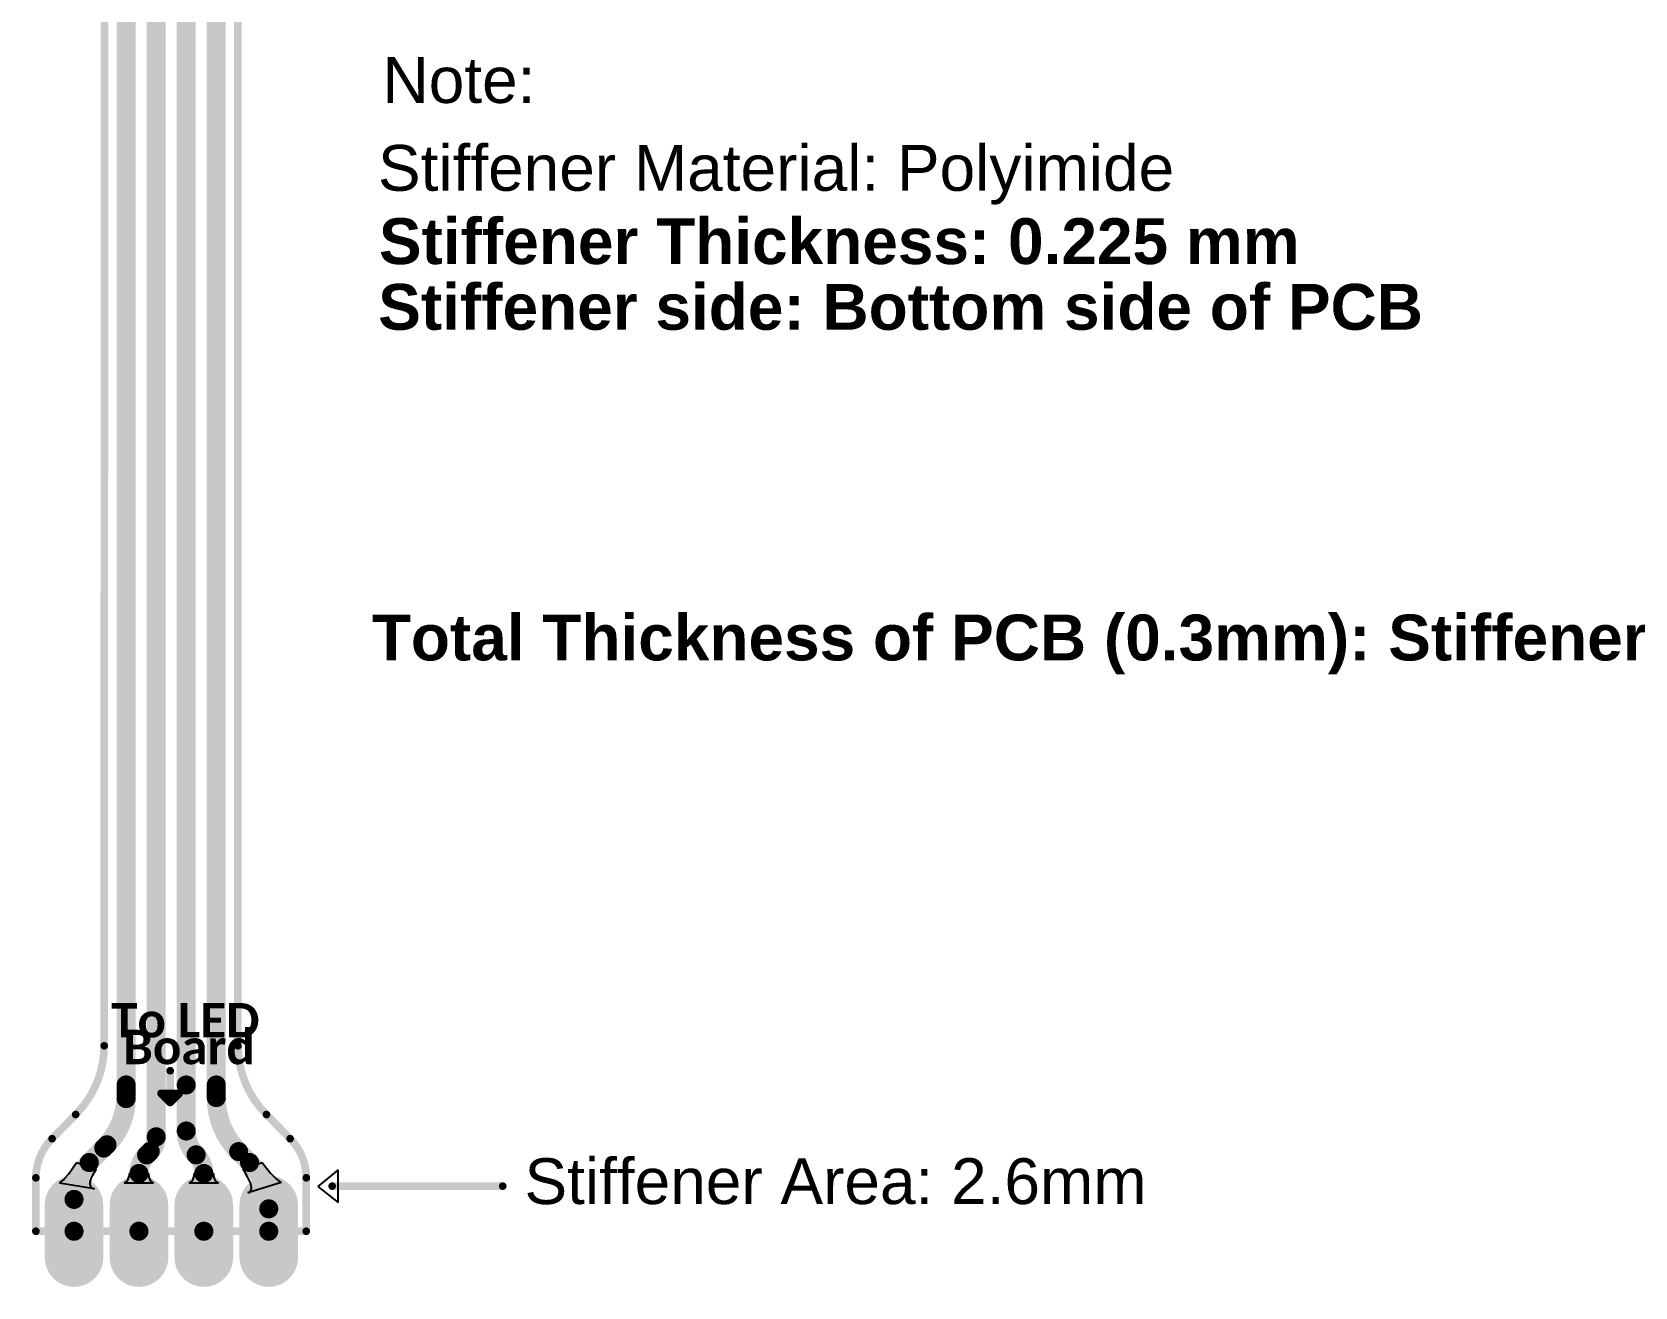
# Model space of a CAD drawing. Header units: inches. Extents: x -1 to 224, y -2 to 82.
# Drawn here: x -0.1 to 53.2, y -1.9 to 39.9 of the extents above; entities that cross this region are included whole.
import ezdxf

# ---------------------------------------------------------------- set-up
doc = ezdxf.new("R2010")
doc.units = ezdxf.units.IN
for name, color, linetype in [('Board Outline', 216, 'Continuous'), ('Bottom Layer', 5, 'Continuous'), ('Bottom Solder', 6, 'Continuous'), ('Drill Drawing', 1, 'Continuous'), ('Fabrication info', 76, 'Continuous'), ('Multi-Layer', 9, 'Continuous'), ('Pad Holes', 156, 'Continuous'), ('Top Layer', 1, 'Continuous'), ('Top Overlay', 2, 'Continuous'), ('Top Solder', 216, 'Continuous')]:
    doc.layers.add(name, color=color, linetype=linetype)
doc.styles.add('Arial', font='', dxfattribs={"height": 0.2})
doc.styles.add('Arial_Bold', font='', dxfattribs={"height": 0.2})
doc.styles.add('Calibri_Bold', font='', dxfattribs={"height": 0.2})
doc.styles.get('Arial').set_extended_font_data('Arial')
doc.styles.get('Arial_Bold').set_extended_font_data('Arial', bold=True)
doc.styles.get('Calibri_Bold').set_extended_font_data('Calibri', bold=True)

# ---------------------------------------------------------------- blocks, each defined once
blk = doc.blocks.new('0_5___T____P___1')
at = {"layer": 'Bottom Layer'}
h = blk.add_hatch(color=5, dxfattribs=at)
edge = h.paths.add_edge_path()
edge.add_arc((-0.8750007900000001, 0), 0.87499952, 90, 270)
edge.add_line((-0.8750007900000002, -0.87499952), (0.87500079, -0.87499952))
edge.add_arc((0.8750007900000001, 0), 0.87499952, 270, 450)
edge.add_line((0.8750007900000001, 0.87499952), (-0.8750007900000001, 0.87499952))
at = {"layer": 'Bottom Solder'}
h = blk.add_hatch(color=6, dxfattribs=at)
edge = h.paths.add_edge_path()
edge.add_arc((-0.8750007900000001, 0), 0.9765995199999999, 90, 270)
edge.add_line((-0.8750007900000003, -0.9765995199999999), (0.8750007899999999, -0.9765995199999999))
edge.add_arc((0.8750007900000001, 0), 0.9765995199999999, 270, 450)
edge.add_line((0.8750007900000002, 0.9765995199999999), (-0.87500079, 0.9765995199999999))
at = {"layer": 'Multi-Layer'}
h = blk.add_hatch(color=9, dxfattribs=at)
edge = h.paths.add_edge_path()
edge.add_arc((-0.8750007900000001, 0), 0.87499952, 90, 270)
edge.add_line((-0.8750007900000002, -0.87499952), (0.87500079, -0.87499952))
edge.add_arc((0.8750007900000001, 0), 0.87499952, 270, 450)
edge.add_line((0.8750007900000001, 0.87499952), (-0.8750007900000001, 0.87499952))
at = {"layer": 'Pad Holes'}
h = blk.add_hatch(color=7, dxfattribs=at)
edge = h.paths.add_edge_path()
edge.add_arc((0, 0), 0.5999987999999999, 0, 360)
at = {"layer": 'Top Layer'}
h = blk.add_hatch(color=1, dxfattribs=at)
edge = h.paths.add_edge_path()
edge.add_arc((-0.8750007900000001, 0), 0.87499952, 90, 270)
edge.add_line((-0.8750007900000002, -0.87499952), (0.87500079, -0.87499952))
edge.add_arc((0.8750007900000001, 0), 0.87499952, 270, 450)
edge.add_line((0.8750007900000001, 0.87499952), (-0.8750007900000001, 0.87499952))
at = {"layer": 'Top Solder'}
h = blk.add_hatch(color=216, dxfattribs=at)
edge = h.paths.add_edge_path()
edge.add_arc((-0.8750007900000001, 0), 0.9765995199999999, 90, 270)
edge.add_line((-0.8750007900000003, -0.9765995199999999), (0.8750007899999999, -0.9765995199999999))
edge.add_arc((0.8750007900000001, 0), 0.9765995199999999, 270, 450)
edge.add_line((0.8750007900000002, 0.9765995199999999), (-0.87500079, 0.9765995199999999))
blk = doc.blocks.new('0_5___T____P___2')
at = {"layer": 'Bottom Layer'}
h = blk.add_hatch(color=5, dxfattribs=at)
edge = h.paths.add_edge_path()
edge.add_arc((-0.8750007900000001, 0), 0.87499952, 90, 270)
edge.add_line((-0.8750007900000002, -0.87499952), (0.87500079, -0.87499952))
edge.add_arc((0.8750007900000001, 0), 0.87499952, 270, 450)
edge.add_line((0.8750007900000001, 0.87499952), (-0.8750007900000001, 0.87499952))
at = {"layer": 'Bottom Solder'}
h = blk.add_hatch(color=6, dxfattribs=at)
edge = h.paths.add_edge_path()
edge.add_arc((-0.8750007900000001, 0), 0.9765995199999999, 90, 270)
edge.add_line((-0.8750007900000003, -0.9765995199999999), (0.8750007899999999, -0.9765995199999999))
edge.add_arc((0.8750007900000001, 0), 0.9765995199999999, 270, 450)
edge.add_line((0.8750007900000002, 0.9765995199999999), (-0.87500079, 0.9765995199999999))
at = {"layer": 'Multi-Layer'}
h = blk.add_hatch(color=9, dxfattribs=at)
edge = h.paths.add_edge_path()
edge.add_arc((-0.8750007900000001, 0), 0.87499952, 90, 270)
edge.add_line((-0.8750007900000002, -0.87499952), (0.87500079, -0.87499952))
edge.add_arc((0.8750007900000001, 0), 0.87499952, 270, 450)
edge.add_line((0.8750007900000001, 0.87499952), (-0.8750007900000001, 0.87499952))
at = {"layer": 'Pad Holes'}
h = blk.add_hatch(color=7, dxfattribs=at)
edge = h.paths.add_edge_path()
edge.add_arc((0, 0), 0.5999987999999999, 0, 360)
at = {"layer": 'Top Layer'}
h = blk.add_hatch(color=1, dxfattribs=at)
edge = h.paths.add_edge_path()
edge.add_arc((-0.8750007900000001, 0), 0.87499952, 90, 270)
edge.add_line((-0.8750007900000002, -0.87499952), (0.87500079, -0.87499952))
edge.add_arc((0.8750007900000001, 0), 0.87499952, 270, 450)
edge.add_line((0.8750007900000001, 0.87499952), (-0.8750007900000001, 0.87499952))
at = {"layer": 'Top Solder'}
h = blk.add_hatch(color=216, dxfattribs=at)
edge = h.paths.add_edge_path()
edge.add_arc((-0.8750007900000001, 0), 0.9765995199999999, 90, 270)
edge.add_line((-0.8750007900000003, -0.9765995199999999), (0.8750007899999999, -0.9765995199999999))
edge.add_arc((0.8750007900000001, 0), 0.9765995199999999, 270, 450)
edge.add_line((0.8750007900000002, 0.9765995199999999), (-0.87500079, 0.9765995199999999))
blk = doc.blocks.new('0_5___T____P___3')
at = {"layer": 'Bottom Layer'}
h = blk.add_hatch(color=5, dxfattribs=at)
edge = h.paths.add_edge_path()
edge.add_arc((-0.8750007900000001, 0), 0.87499952, 90, 270)
edge.add_line((-0.8750007900000002, -0.87499952), (0.87500079, -0.87499952))
edge.add_arc((0.8750007900000001, 0), 0.87499952, 270, 450)
edge.add_line((0.8750007900000001, 0.87499952), (-0.8750007900000001, 0.87499952))
at = {"layer": 'Bottom Solder'}
h = blk.add_hatch(color=6, dxfattribs=at)
edge = h.paths.add_edge_path()
edge.add_arc((-0.8750007900000001, 0), 0.9765995199999999, 90, 270)
edge.add_line((-0.8750007900000003, -0.9765995199999999), (0.8750007899999999, -0.9765995199999999))
edge.add_arc((0.8750007900000001, 0), 0.9765995199999999, 270, 450)
edge.add_line((0.8750007900000002, 0.9765995199999999), (-0.87500079, 0.9765995199999999))
at = {"layer": 'Multi-Layer'}
h = blk.add_hatch(color=9, dxfattribs=at)
edge = h.paths.add_edge_path()
edge.add_arc((-0.8750007900000001, 0), 0.87499952, 90, 270)
edge.add_line((-0.8750007900000002, -0.87499952), (0.87500079, -0.87499952))
edge.add_arc((0.8750007900000001, 0), 0.87499952, 270, 450)
edge.add_line((0.8750007900000001, 0.87499952), (-0.8750007900000001, 0.87499952))
at = {"layer": 'Pad Holes'}
h = blk.add_hatch(color=7, dxfattribs=at)
edge = h.paths.add_edge_path()
edge.add_arc((0, 0), 0.5999987999999999, 0, 360)
at = {"layer": 'Top Layer'}
h = blk.add_hatch(color=1, dxfattribs=at)
edge = h.paths.add_edge_path()
edge.add_arc((-0.8750007900000001, 0), 0.87499952, 90, 270)
edge.add_line((-0.8750007900000002, -0.87499952), (0.87500079, -0.87499952))
edge.add_arc((0.8750007900000001, 0), 0.87499952, 270, 450)
edge.add_line((0.8750007900000001, 0.87499952), (-0.8750007900000001, 0.87499952))
at = {"layer": 'Top Solder'}
h = blk.add_hatch(color=216, dxfattribs=at)
edge = h.paths.add_edge_path()
edge.add_arc((-0.8750007900000001, 0), 0.9765995199999999, 90, 270)
edge.add_line((-0.8750007900000003, -0.9765995199999999), (0.8750007899999999, -0.9765995199999999))
edge.add_arc((0.8750007900000001, 0), 0.9765995199999999, 270, 450)
edge.add_line((0.8750007900000002, 0.9765995199999999), (-0.87500079, 0.9765995199999999))
blk = doc.blocks.new('0_5___T____P___4')
at = {"layer": 'Bottom Layer'}
h = blk.add_hatch(color=5, dxfattribs=at)
edge = h.paths.add_edge_path()
edge.add_arc((-0.8750007900000001, 0), 0.87499952, 90, 270)
edge.add_line((-0.8750007900000002, -0.87499952), (0.87500079, -0.87499952))
edge.add_arc((0.8750007900000001, 0), 0.87499952, 270, 450)
edge.add_line((0.8750007900000001, 0.87499952), (-0.8750007900000001, 0.87499952))
at = {"layer": 'Bottom Solder'}
h = blk.add_hatch(color=6, dxfattribs=at)
edge = h.paths.add_edge_path()
edge.add_arc((-0.8750007900000001, 0), 0.9765995199999999, 90, 270)
edge.add_line((-0.8750007900000003, -0.9765995199999999), (0.8750007899999999, -0.9765995199999999))
edge.add_arc((0.8750007900000001, 0), 0.9765995199999999, 270, 450)
edge.add_line((0.8750007900000002, 0.9765995199999999), (-0.87500079, 0.9765995199999999))
at = {"layer": 'Multi-Layer'}
h = blk.add_hatch(color=9, dxfattribs=at)
edge = h.paths.add_edge_path()
edge.add_arc((-0.8750007900000001, 0), 0.87499952, 90, 270)
edge.add_line((-0.8750007900000002, -0.87499952), (0.87500079, -0.87499952))
edge.add_arc((0.8750007900000001, 0), 0.87499952, 270, 450)
edge.add_line((0.8750007900000001, 0.87499952), (-0.8750007900000001, 0.87499952))
at = {"layer": 'Pad Holes'}
h = blk.add_hatch(color=7, dxfattribs=at)
edge = h.paths.add_edge_path()
edge.add_arc((0, 0), 0.5999987999999999, 0, 360)
at = {"layer": 'Top Layer'}
h = blk.add_hatch(color=1, dxfattribs=at)
edge = h.paths.add_edge_path()
edge.add_arc((-0.8750007900000001, 0), 0.87499952, 90, 270)
edge.add_line((-0.8750007900000002, -0.87499952), (0.87500079, -0.87499952))
edge.add_arc((0.8750007900000001, 0), 0.87499952, 270, 450)
edge.add_line((0.8750007900000001, 0.87499952), (-0.8750007900000001, 0.87499952))
at = {"layer": 'Top Solder'}
h = blk.add_hatch(color=216, dxfattribs=at)
edge = h.paths.add_edge_path()
edge.add_arc((-0.8750007900000001, 0), 0.9765995199999999, 90, 270)
edge.add_line((-0.8750007900000003, -0.9765995199999999), (0.8750007899999999, -0.9765995199999999))
edge.add_arc((0.8750007900000001, 0), 0.9765995199999999, 270, 450)
edge.add_line((0.8750007900000002, 0.9765995199999999), (-0.87500079, 0.9765995199999999))

msp = doc.modelspace()

# ---------------------------------------------------------------- linework, layer by layer
at = {"layer": 'Board Outline', "const_width": 0.254}
for points in [[(2.27333048, 6.1700664), (2.28888036, 56.64406502)], [(6.72162232, 6.1700664), (6.72162994, 56.68006697999999)], [(0.53881528, 3.07881528), (1.32588, 3.8827202)], [(7.674119779999999, 3.8827202), (8.4611845, 3.07881528)], [(0, 0), (0, 1.778)], [(8.99999978, 0), (8.99999978, 1.778)], [(0, 0), (8.99999978, 0)]]:
    msp.add_lwpolyline(points, dxfattribs=at)
for points in [[(2.27333048, 6.1700664, -0.198912367379658), (1.32588, 3.8827202)], [(7.674119779999999, 3.8827202, -0.198912367379658), (6.726669299999999, 6.1700664)], [(0, 1.778, -0.198912367379658), (0.53881528, 3.07881528)], [(8.4611845, 3.07881528, -0.198912367379658), (8.99999978, 1.778)]]:
    msp.add_lwpolyline(points, format="xyb", dxfattribs=at)
at = {"layer": 'Board Outline', "const_width": 0.127}
for points in [[(2.20983048, 6.1700664, 1), (2.33683048, 6.1700664, 1)], [(2.20983048, 6.1700664, 1), (2.33683048, 6.1700664, 1)], [(6.658122319999999, 6.1700664, 1), (6.785122319999999, 6.1700664, 1)], [(6.6631693, 6.1700664, 1), (6.7901693, 6.1700664, 1)], [(1.26238, 3.8827202, 1), (1.38938, 3.8827202, 1)], [(1.26238, 3.8827202, 1), (1.38938, 3.8827202, 1)], [(7.61061978, 3.8827202, 1), (7.737619779999999, 3.8827202, 1)], [(7.61061978, 3.8827202, 1), (7.737619779999999, 3.8827202, 1)], [(0.47531528, 3.07881528, 1), (0.60231528, 3.07881528, 1)], [(0.47531528, 3.07881528, 1), (0.60231528, 3.07881528, 1)], [(8.3976845, 3.07881528, 1), (8.5246845, 3.07881528, 1)], [(8.3976845, 3.07881528, 1), (8.5246845, 3.07881528, 1)], [(-0.0635, 1.778, 1), (0.0635, 1.778, 1)], [(-0.0635, 1.778, 1), (0.0635, 1.778, 1)], [(8.93649978, 1.778, 1), (9.063499779999999, 1.778, 1)], [(8.93649978, 1.778, 1), (9.063499779999999, 1.778, 1)], [(-0.0635, 0, 1), (0.0635, 0, 1)], [(-0.0635, 0, 1), (0.0635, 0, 1)], [(8.93649978, 0, 1), (9.063499779999999, 0, 1)], [(8.93649978, 0, 1), (9.063499779999999, 0, 1)]]:
    msp.add_lwpolyline(points, format="xyb", close=True, dxfattribs=at)
at = {"layer": 'Bottom Layer'}
for p, q in [((1.21205498, 2.07132428), (1.35720582, 2.28312218)), ((1.35720582, 2.28312218), (2.00250806, 2.06149448)), ((6.887494479999999, 2.06149448), (7.537223939999999, 2.28383084)), ((7.537223939999999, 2.28383084), (7.60737366, 2.1849842)), ((7.60737366, 2.1849842), (7.80831814, 1.93227198)), ((0.78322678, 1.60350962), (0.8235492799999999, 1.62879024)), ((1.95076572, 1.41514322), (0.78322678, 1.60350962)), ((0.8235492799999999, 1.62879024), (0.86766908, 1.66355776)), ((0.86766908, 1.66355776), (0.9155811, 1.7078071)), ((0.9155811, 1.7078071), (0.9672878799999999, 1.7615408)), ((0.9672878799999999, 1.7615408), (1.08208318, 1.89746382)), ((1.08208318, 1.89746382), (1.21205498, 2.07132428)), ((1.80630068, 1.67414194), (1.79381404, 1.60413954)), ((1.79381404, 1.60413954), (1.79595272, 1.54487372)), ((1.83341264, 1.75487838), (1.80630068, 1.67414194)), ((1.87515246, 1.84634886), (1.83341264, 1.75487838)), ((1.9315176, 1.94855592), (1.87515246, 1.84634886)), ((2.00250806, 2.06149448), (1.9315176, 1.94855592)), ((2.9433774, 1.60350962), (2.97553888, 1.62297364)), ((3.91692384, 1.60350962), (2.9433774, 1.60350962)), ((2.97553888, 1.62297364), (3.00431454, 1.6451707)), ((3.00431454, 1.6451707), (3.02970692, 1.67010588)), ((3.02970692, 1.67010588), (3.05171348, 1.6977741)), ((3.05171348, 1.6977741), (3.07033168, 1.7281779)), ((3.07033168, 1.7281779), (3.0855666, 1.76131982)), ((3.0855666, 1.76131982), (3.0974157, 1.79719478)), ((3.0974157, 1.79719478), (3.10587898, 1.83580532)), ((3.10587898, 1.83580532), (3.11095898, 1.87715144)), ((3.11095898, 1.87715144), (3.11265062, 1.92123314)), ((3.11265062, 1.92123314), (3.747650619999999, 1.92123314)), ((3.747650619999999, 1.92123314), (3.74934226, 1.87715144)), ((3.74934226, 1.87715144), (3.75442226, 1.83580532)), ((3.75442226, 1.83580532), (3.76288554, 1.79719478)), ((3.76288554, 1.79719478), (3.77473464, 1.76131982)), ((3.77473464, 1.76131982), (3.78996956, 1.7281779)), ((3.78996956, 1.7281779), (3.80858776, 1.6977741)), ((3.80858776, 1.6977741), (3.830594319999999, 1.67010588)), ((3.830594319999999, 1.67010588), (3.855986699999999, 1.6451707)), ((3.855986699999999, 1.6451707), (3.88476236, 1.62297364)), ((3.88476236, 1.62297364), (3.91692384, 1.60350962)), ((5.10352802, 1.60350962), (5.1356895, 1.62297364)), ((6.07707446, 1.60350962), (5.10352802, 1.60350962)), ((5.1356895, 1.62297364), (5.16446516, 1.6451707)), ((5.16446516, 1.6451707), (5.18985754, 1.67010588)), ((5.18985754, 1.67010588), (5.2118641, 1.6977741)), ((5.2118641, 1.6977741), (5.2304823, 1.7281779)), ((5.2304823, 1.7281779), (5.24571722, 1.76131982)), ((5.24571722, 1.76131982), (5.25756632, 1.79719478)), ((5.25756632, 1.79719478), (5.2660296, 1.83580532)), ((5.2660296, 1.83580532), (5.271109599999999, 1.87715144)), ((5.271109599999999, 1.87715144), (5.27280124, 1.92123314)), ((5.27280124, 1.92123314), (5.90780124, 1.92123314)), ((5.90780124, 1.92123314), (5.90949288, 1.87715144)), ((5.90949288, 1.87715144), (5.91457288, 1.83580532)), ((5.91457288, 1.83580532), (5.92303616, 1.79719478)), ((5.92303616, 1.79719478), (5.93488526, 1.76131982)), ((5.93488526, 1.76131982), (5.95012018, 1.7281779)), ((5.95012018, 1.7281779), (5.96873838, 1.6977741)), ((5.96873838, 1.6977741), (5.99074494, 1.67010588)), ((5.99074494, 1.67010588), (6.016137319999999, 1.6451707)), ((6.016137319999999, 1.6451707), (6.044912979999999, 1.62297364)), ((6.044912979999999, 1.62297364), (6.07707446, 1.60350962)), ((6.974921279999999, 1.92979294), (6.887494479999999, 2.06149448)), ((7.046694059999999, 1.80994304), (6.974921279999999, 1.92979294)), ((7.10281282, 1.70194478), (7.046694059999999, 1.80994304)), ((8.167443659999998, 1.62407346), (7.057336659999999, 1.27777494)), ((7.14327756, 1.60579562), (7.10281282, 1.70194478)), ((7.16808828, 1.52150064), (7.14327756, 1.60579562)), ((7.80831814, 1.93227198), (7.872133099999999, 1.8626455)), ((7.872133099999999, 1.8626455), (7.995008139999999, 1.74530258)), ((7.995008139999999, 1.74530258), (8.05407076, 1.69758868)), ((8.05407076, 1.69758868), (8.111548419999998, 1.65717982)), ((8.111548419999998, 1.65717982), (8.167443659999998, 1.62407346)), ((1.79595272, 1.54487372), (1.81271672, 1.4963394)), ((1.81271672, 1.4963394), (1.84410858, 1.45853912)), ((1.84410858, 1.45853912), (1.89012322, 1.43147542)), ((1.89012322, 1.43147542), (1.95076572, 1.41514322)), ((7.057336659999999, 1.27777494), (7.1107935, 1.3028168)), ((7.1107935, 1.3028168), (7.148598859999999, 1.33971284)), ((7.148598859999999, 1.33971284), (7.170750199999999, 1.38845798)), ((7.177244979999999, 1.44905222), (7.16808828, 1.52150064)), ((7.170750199999999, 1.38845798), (7.177244979999999, 1.44905222))]:
    msp.add_line(p, q, dxfattribs=at)
at = {"layer": 'Bottom Layer', "const_width": 0.635}
for points in [[(3.00471332, 4.414502219999999), (3.00472348, 54.82006308)], [(4.00471894, 54.82006308), (4.00472148, 3.14058808)], [(5.004719479999999, 4.865458899999999), (5.00472964, 54.82006308)], [(6.0047124, 4.44539116), (6.004722559999999, 54.82006308)], [(5.004714399999999, 3.33496666), (5.004714399999999, 4.865458899999999)], [(1.778, 2.286), (2.36638084, 2.87438084)], [(3.68645186, 2.54), (3.805092719999999, 2.65864086)], [(6.74866062, 2.64933938), (7.112, 2.286)], [(3.43015062, 0), (3.43015062, 1.92123314)], [(5.59030124, 0), (5.59030124, 1.92123314)]]:
    msp.add_lwpolyline(points, dxfattribs=at)
at = {"layer": 'Bottom Layer', "const_width": 0.3175}
for points in [[(4.8459644, 4.865458899999999, 1), (5.1634644, 4.865458899999999, 1)], [(4.845969479999999, 4.865458899999999, 1), (5.16346948, 4.865458899999999, 1)], [(2.84596332, 4.414502219999999, 1), (3.16346332, 4.414502219999999, 1)], [(2.84596332, 4.414502219999999, 1), (3.16346332, 4.414502219999999, 1)], [(5.845962399999999, 4.44539116, 1), (6.1634624, 4.44539116, 1)], [(5.845962399999999, 4.44539116, 1), (6.1634624, 4.44539116, 1)], [(3.84597148, 3.14058808, 1), (4.16347148, 3.14058808, 1)], [(3.84597148, 3.14058808, 1), (4.16347148, 3.14058808, 1)], [(4.8459644, 3.33496666, 1), (5.1634644, 3.33496666, 1)], [(4.8459644, 3.33496666, 1), (5.1634644, 3.33496666, 1)], [(2.20763084, 2.87438084, 1), (2.52513084, 2.87438084, 1)], [(2.20763084, 2.87438084, 1), (2.52513084, 2.87438084, 1)], [(3.52770186, 2.54, 1), (3.84520186, 2.54, 1)], [(3.52770186, 2.54, 1), (3.84520186, 2.54, 1)], [(3.64634272, 2.65864086, 1), (3.96384272, 2.65864086, 1)], [(3.64634272, 2.65864086, 1), (3.96384272, 2.65864086, 1)], [(5.175249999999999, 2.54, 1), (5.49275, 2.54, 1)], [(5.175249999999999, 2.54, 1), (5.49275, 2.54, 1)], [(6.589910619999999, 2.64933938, 1), (6.907410619999999, 2.64933938, 1)], [(6.589910619999999, 2.64933938, 1), (6.907410619999999, 2.64933938, 1)], [(1.61925, 2.286, 1), (1.93675, 2.286, 1)], [(1.61925, 2.286, 1), (1.93675, 2.286, 1)], [(3.27140062, 1.92123314, 1), (3.58890062, 1.92123314, 1)], [(3.27140062, 1.92123314, 1), (3.58890062, 1.92123314, 1)], [(5.431551239999999, 1.92123314, 1), (5.74905124, 1.92123314, 1)], [(5.431551239999999, 1.92123314, 1), (5.74905124, 1.92123314, 1)], [(6.95325, 2.286, 1), (7.27075, 2.286, 1)], [(6.95325, 2.286, 1), (7.27075, 2.286, 1)], [(1.11125, 1.05957878, 1), (1.42875, 1.05957878, 1)], [(7.591701859999999, 0.74464164, 1), (7.90920186, 0.74464164, 1)], [(3.27140062, 0, 1), (3.58890062, 0, 1)], [(5.431551239999999, 0, 1), (5.74905124, 0, 1)]]:
    msp.add_lwpolyline(points, format="xyb", close=True, dxfattribs=at)
at = {"layer": 'Bottom Layer', "const_width": 0.635}
for points in [[(3.00471332, 4.414502219999999, -0.1990255220064098), (2.36638084, 2.87438084)], [(6.74866062, 2.64933938, -0.198912367379658), (6.0047124, 4.44539116)], [(4.00472148, 3.14058808, -0.198912367379658), (3.805092719999999, 2.65864086)], [(5.334, 2.54, -0.198912367379658), (5.004714399999999, 3.33496666)], [(3.43015062, 1.92123314, -0.1989123673796559), (3.68645186, 2.54)], [(5.334, 2.54, -0.198912367379656), (5.59030124, 1.92123314)], [(1.27, 1.05957878, -0.198912367379658), (1.778, 2.286)], [(7.112, 2.286, -0.198912367379658), (7.75045186, 0.74464164)]]:
    msp.add_lwpolyline(points, format="xyb", dxfattribs=at)
at = {"layer": 'Drill Drawing'}
for points, const_width in [([(1.524, 0, 1), (1.016, 0, 1)], 0.0508), ([(1.0033, 0, 1), (1.0287, 0, 1)], 0.0254), ([(1.5113, 0, 1), (1.5367, 0, 1)], 0.0254), ([(3.68415062, 0, 1), (3.17615062, 0, 1)], 0.0508), ([(3.16345062, 0, 1), (3.18885062, 0, 1)], 0.0254), ([(3.671450619999999, 0, 1), (3.696850619999999, 0, 1)], 0.0254), ([(5.84430124, 0, 1), (5.336301239999999, 0, 1)], 0.0508), ([(5.323601239999999, 0, 1), (5.34900124, 0, 1)], 0.0254), ([(5.831601239999999, 0, 1), (5.85700124, 0, 1)], 0.0254), ([(8.00445186, 0, 1), (7.49645186, 0, 1)], 0.0508), ([(7.48375186, 0, 1), (7.509151859999999, 0, 1)], 0.0254), ([(7.99175186, 0, 1), (8.01715186, 0, 1)], 0.0254)]:
    msp.add_lwpolyline(points, format="xyb", close=True, dxfattribs=dict(at, const_width=const_width))
at = {"layer": 'Fabrication info'}
for p, q in [((10.06505226, 2.04702918), (9.37925226, 1.48822664)), ((10.06504972, 0.9548291799999999), (10.06505226, 1.89462918)), ((10.06505226, 1.89462918), (10.06505226, 2.04702918)), ((9.37925226, 1.48822664), (10.06504972, 0.9548291799999999))]:
    msp.add_line(p, q, dxfattribs=at)
at = {"layer": 'Fabrication info', "const_width": 0.254}
msp.add_lwpolyline([(9.86185226, 1.50092918), (15.53875226, 1.50092918)], dxfattribs=at)
at = {"layer": 'Fabrication info', "const_width": 0.127}
for points in [[(9.79835226, 1.50092918, 1), (9.925352259999999, 1.50092918, 1)], [(15.47525226, 1.50092918, 1), (15.60225226, 1.50092918, 1)]]:
    msp.add_lwpolyline(points, format="xyb", close=True, dxfattribs=at)
at = {"layer": 'Top Layer'}
for p, q in [((1.21205498, 2.07132428), (1.35720582, 2.28312218)), ((1.35720582, 2.28312218), (2.00250806, 2.06149448)), ((6.887494479999999, 2.06149448), (7.537223939999999, 2.28383084)), ((7.537223939999999, 2.28383084), (7.60737366, 2.1849842)), ((7.60737366, 2.1849842), (7.80831814, 1.93227198)), ((0.78322678, 1.60350962), (0.8235492799999999, 1.62879024)), ((1.95076572, 1.41514322), (0.78322678, 1.60350962)), ((0.8235492799999999, 1.62879024), (0.86766908, 1.66355776)), ((0.86766908, 1.66355776), (0.9155811, 1.7078071)), ((0.9155811, 1.7078071), (0.9672878799999999, 1.7615408)), ((0.9672878799999999, 1.7615408), (1.08208318, 1.89746382)), ((1.08208318, 1.89746382), (1.21205498, 2.07132428)), ((1.80630068, 1.67414194), (1.79381404, 1.60413954)), ((1.79381404, 1.60413954), (1.79595272, 1.54487372)), ((1.83341264, 1.75487838), (1.80630068, 1.67414194)), ((1.87515246, 1.84634886), (1.83341264, 1.75487838)), ((1.9315176, 1.94855592), (1.87515246, 1.84634886)), ((2.00250806, 2.06149448), (1.9315176, 1.94855592)), ((2.9433774, 1.60350962), (2.97553888, 1.62297364)), ((3.91692384, 1.60350962), (2.9433774, 1.60350962)), ((2.97553888, 1.62297364), (3.00431454, 1.6451707)), ((3.00431454, 1.6451707), (3.02970692, 1.67010588)), ((3.02970692, 1.67010588), (3.05171348, 1.6977741)), ((3.05171348, 1.6977741), (3.07033168, 1.7281779)), ((3.07033168, 1.7281779), (3.0855666, 1.76131982)), ((3.0855666, 1.76131982), (3.0974157, 1.79719478)), ((3.0974157, 1.79719478), (3.10587898, 1.83580532)), ((3.10587898, 1.83580532), (3.11095898, 1.87715144)), ((3.11095898, 1.87715144), (3.11265062, 1.92123314)), ((3.11265062, 1.92123314), (3.747650619999999, 1.92123314)), ((3.747650619999999, 1.92123314), (3.74934226, 1.87715144)), ((3.74934226, 1.87715144), (3.75442226, 1.83580532)), ((3.75442226, 1.83580532), (3.76288554, 1.79719478)), ((3.76288554, 1.79719478), (3.77473464, 1.76131982)), ((3.77473464, 1.76131982), (3.78996956, 1.7281779)), ((3.78996956, 1.7281779), (3.80858776, 1.6977741)), ((3.80858776, 1.6977741), (3.830594319999999, 1.67010588)), ((3.830594319999999, 1.67010588), (3.855986699999999, 1.6451707)), ((3.855986699999999, 1.6451707), (3.88476236, 1.62297364)), ((3.88476236, 1.62297364), (3.91692384, 1.60350962)), ((5.10352802, 1.60350962), (5.1356895, 1.62297364)), ((6.07707446, 1.60350962), (5.10352802, 1.60350962)), ((5.1356895, 1.62297364), (5.16446516, 1.6451707)), ((5.16446516, 1.6451707), (5.18985754, 1.67010588)), ((5.18985754, 1.67010588), (5.2118641, 1.6977741)), ((5.2118641, 1.6977741), (5.2304823, 1.7281779)), ((5.2304823, 1.7281779), (5.24571722, 1.76131982)), ((5.24571722, 1.76131982), (5.25756632, 1.79719478)), ((5.25756632, 1.79719478), (5.2660296, 1.83580532)), ((5.2660296, 1.83580532), (5.271109599999999, 1.87715144)), ((5.271109599999999, 1.87715144), (5.27280124, 1.92123314)), ((5.27280124, 1.92123314), (5.90780124, 1.92123314)), ((5.90780124, 1.92123314), (5.90949288, 1.87715144)), ((5.90949288, 1.87715144), (5.91457288, 1.83580532)), ((5.91457288, 1.83580532), (5.92303616, 1.79719478)), ((5.92303616, 1.79719478), (5.93488526, 1.76131982)), ((5.93488526, 1.76131982), (5.95012018, 1.7281779)), ((5.95012018, 1.7281779), (5.96873838, 1.6977741)), ((5.96873838, 1.6977741), (5.99074494, 1.67010588)), ((5.99074494, 1.67010588), (6.016137319999999, 1.6451707)), ((6.016137319999999, 1.6451707), (6.044912979999999, 1.62297364)), ((6.044912979999999, 1.62297364), (6.07707446, 1.60350962)), ((6.974921279999999, 1.92979294), (6.887494479999999, 2.06149448)), ((7.046694059999999, 1.80994304), (6.974921279999999, 1.92979294)), ((7.10281282, 1.70194478), (7.046694059999999, 1.80994304)), ((8.167443659999998, 1.62407346), (7.057336659999999, 1.27777494)), ((7.14327756, 1.60579562), (7.10281282, 1.70194478)), ((7.16808828, 1.52150064), (7.14327756, 1.60579562)), ((7.80831814, 1.93227198), (7.872133099999999, 1.8626455)), ((7.872133099999999, 1.8626455), (7.995008139999999, 1.74530258)), ((7.995008139999999, 1.74530258), (8.05407076, 1.69758868)), ((8.05407076, 1.69758868), (8.111548419999998, 1.65717982)), ((8.111548419999998, 1.65717982), (8.167443659999998, 1.62407346)), ((1.79595272, 1.54487372), (1.81271672, 1.4963394)), ((1.81271672, 1.4963394), (1.84410858, 1.45853912)), ((1.84410858, 1.45853912), (1.89012322, 1.43147542)), ((1.89012322, 1.43147542), (1.95076572, 1.41514322)), ((7.057336659999999, 1.27777494), (7.1107935, 1.3028168)), ((7.1107935, 1.3028168), (7.148598859999999, 1.33971284)), ((7.148598859999999, 1.33971284), (7.170750199999999, 1.38845798)), ((7.177244979999999, 1.44905222), (7.16808828, 1.52150064)), ((7.170750199999999, 1.38845798), (7.177244979999999, 1.44905222))]:
    msp.add_line(p, q, dxfattribs=at)
at = {"layer": 'Top Layer', "const_width": 0.635}
for points in [[(3.00471332, 4.865458899999999), (3.00472348, 54.82006308)], [(4.00472148, 3.14058808), (4.004731639999999, 54.82006308)], [(5.004714399999999, 4.865458899999999), (5.00472456, 54.82006308)], [(6.0047124, 4.865458899999999), (6.004722559999999, 54.82006308)], [(3.00471332, 4.56481688), (3.00471332, 4.865458899999999)], [(5.004714399999999, 3.33496666), (5.004714399999999, 4.865458899999999)], [(6.0047124, 4.44539116), (6.0047124, 4.865458899999999)], [(1.778, 2.286), (2.2607651, 2.7687651)], [(3.68645186, 2.54), (3.805092719999999, 2.65864086)], [(6.74866062, 2.64933938), (7.112, 2.286)], [(3.43015062, 0), (3.43015062, 1.92123314)], [(5.59030124, 0), (5.59030124, 1.92123314)], [(1.27, 0), (1.27, 1.05957878)], [(7.75045186, 0), (7.75045186, 0.74464164)]]:
    msp.add_lwpolyline(points, dxfattribs=at)
for points in [[(3.00471332, 4.56481688, -0.198912367379658), (2.2607651, 2.7687651)], [(6.74866062, 2.64933938, -0.198912367379658), (6.0047124, 4.44539116)], [(4.00472148, 3.14058808, -0.1989123162859122), (3.805092719999999, 2.65864086)], [(5.334, 2.54, -0.198912367379658), (5.004714399999999, 3.33496666)], [(3.43015062, 1.92123314, -0.1989123673796559), (3.68645186, 2.54)], [(5.334, 2.54, -0.198912367379656), (5.59030124, 1.92123314)], [(1.27, 1.05957878, -0.198912367379658), (1.778, 2.286)], [(7.112, 2.286, -0.198912367379658), (7.75045186, 0.74464164)]]:
    msp.add_lwpolyline(points, format="xyb", dxfattribs=at)
at = {"layer": 'Top Layer', "const_width": 0.3175}
for points in [[(2.84596332, 4.865458899999999, 1), (3.16346332, 4.865458899999999, 1)], [(2.84596332, 4.865458899999999, 1), (3.16346332, 4.865458899999999, 1)], [(2.84596332, 4.56481688, 1), (3.16346332, 4.56481688, 1)], [(2.84596332, 4.56481688, 1), (3.16346332, 4.56481688, 1)], [(4.8459644, 4.865458899999999, 1), (5.1634644, 4.865458899999999, 1)], [(4.8459644, 4.865458899999999, 1), (5.1634644, 4.865458899999999, 1)], [(5.845962399999999, 4.865458899999999, 1), (6.1634624, 4.865458899999999, 1)], [(5.845962399999999, 4.865458899999999, 1), (6.1634624, 4.865458899999999, 1)], [(5.845962399999999, 4.44539116, 1), (6.1634624, 4.44539116, 1)], [(5.845962399999999, 4.44539116, 1), (6.1634624, 4.44539116, 1)], [(3.84597148, 3.14058808, 1), (4.16347148, 3.14058808, 1)], [(3.84597148, 3.14058808, 1), (4.16347148, 3.14058808, 1)], [(4.8459644, 3.33496666, 1), (5.1634644, 3.33496666, 1)], [(4.8459644, 3.33496666, 1), (5.1634644, 3.33496666, 1)], [(2.1020151, 2.7687651, 1), (2.4195151, 2.7687651, 1)], [(2.1020151, 2.7687651, 1), (2.4195151, 2.7687651, 1)], [(3.52770186, 2.54, 1), (3.84520186, 2.54, 1)], [(3.52770186, 2.54, 1), (3.84520186, 2.54, 1)], [(3.64634272, 2.65864086, 1), (3.96384272, 2.65864086, 1)], [(3.64634272, 2.65864086, 1), (3.96384272, 2.65864086, 1)], [(5.175249999999999, 2.54, 1), (5.49275, 2.54, 1)], [(5.175249999999999, 2.54, 1), (5.49275, 2.54, 1)], [(6.589910619999999, 2.64933938, 1), (6.907410619999999, 2.64933938, 1)], [(6.589910619999999, 2.64933938, 1), (6.907410619999999, 2.64933938, 1)], [(1.61925, 2.286, 1), (1.93675, 2.286, 1)], [(1.61925, 2.286, 1), (1.93675, 2.286, 1)], [(3.27140062, 1.92123314, 1), (3.58890062, 1.92123314, 1)], [(3.27140062, 1.92123314, 1), (3.58890062, 1.92123314, 1)], [(5.431551239999999, 1.92123314, 1), (5.74905124, 1.92123314, 1)], [(5.431551239999999, 1.92123314, 1), (5.74905124, 1.92123314, 1)], [(6.95325, 2.286, 1), (7.27075, 2.286, 1)], [(6.95325, 2.286, 1), (7.27075, 2.286, 1)], [(1.11125, 1.05957878, 1), (1.42875, 1.05957878, 1)], [(1.11125, 1.05957878, 1), (1.42875, 1.05957878, 1)], [(7.591701859999999, 0.74464164, 1), (7.90920186, 0.74464164, 1)], [(7.591701859999999, 0.74464164, 1), (7.90920186, 0.74464164, 1)], [(1.11125, 0, 1), (1.42875, 0, 1)], [(3.27140062, 0, 1), (3.58890062, 0, 1)], [(5.431551239999999, 0, 1), (5.74905124, 0, 1)], [(7.591701859999999, 0, 1), (7.90920186, 0, 1)]]:
    msp.add_lwpolyline(points, format="xyb", close=True, dxfattribs=at)
at = {"layer": 'Top Overlay', "const_width": 0.254}
for points in [[(4.468939499999999, 4.281258899999999), (4.468939499999999, 5.340863079999999)], [(4.164139499999999, 4.5860589), (4.7737395, 4.5860589)], [(4.164139499999999, 4.5860589), (4.468939499999999, 4.281258899999999)], [(4.468939499999999, 4.281258899999999), (4.7737395, 4.5860589)]]:
    msp.add_lwpolyline(points, dxfattribs=at)
at = {"layer": 'Top Overlay', "const_width": 0.127}
for points in [[(4.4054395, 5.340863079999999, 1), (4.5324395, 5.340863079999999, 1)], [(4.1006395, 4.5860589, 1), (4.2276395, 4.5860589, 1)], [(4.1006395, 4.5860589, 1), (4.2276395, 4.5860589, 1)], [(4.4054395, 4.281258899999999, 1), (4.5324395, 4.281258899999999, 1)], [(4.4054395, 4.281258899999999, 1), (4.5324395, 4.281258899999999, 1)], [(4.4054395, 4.281258899999999, 1), (4.5324395, 4.281258899999999, 1)], [(4.7102395, 4.5860589, 1), (4.837239499999999, 4.5860589, 1)], [(4.7102395, 4.5860589, 1), (4.837239499999999, 4.5860589, 1)]]:
    msp.add_lwpolyline(points, format="xyb", close=True, dxfattribs=at)

# ---------------------------------------------------------------- block references
at = {"rotation": 270}
for name, p in [('0_5___T____P___2', (1.27, 0)), ('0_5___T____P___4', (3.43015062, 0)), ('0_5___T____P___3', (5.59030124, 0)), ('0_5___T____P___1', (7.75045186, 0))]:
    msp.add_blockref(name, p, dxfattribs=at)

# ---------------------------------------------------------------- texts
at = {"layer": 'Fabrication info'}
for s, style, p in [('Note:', 'Arial', (11.53825226, 37.53082918)), ('Stiffener Material: Polyimide', 'Arial', (11.38585226, 34.60966408)), ('Stiffener Thickness: 0.225 mm', 'Arial_Bold', (11.41803152, 32.17167556)), ('Stiffener side: Bottom side of PCB', 'Arial_Bold', (11.3937415, 29.98727556)), ('Total Thickness of PCB (0.3mm): Stiffener thickness + Layer Stackup thickness.', 'Arial_Bold', (11.1810419, 18.988024)), ('Stiffener Area: 2.6mm', 'Arial', (16.26265226, 0.9040291799999999))]:
    msp.add_text(s, height=1.524, rotation=360, dxfattribs=dict(at, style=style)).set_placement(p)
at = {"layer": 'Top Overlay', "style": 'Calibri_Bold'}
for s, p in [('To LED', (2.50766834, 6.446573339999999)), (' Board', (2.50766834, 5.55689008))]:
    msp.add_text(s, height=1.143, rotation=360, dxfattribs=at).set_placement(p)

doc.saveas('drawing.dxf')
